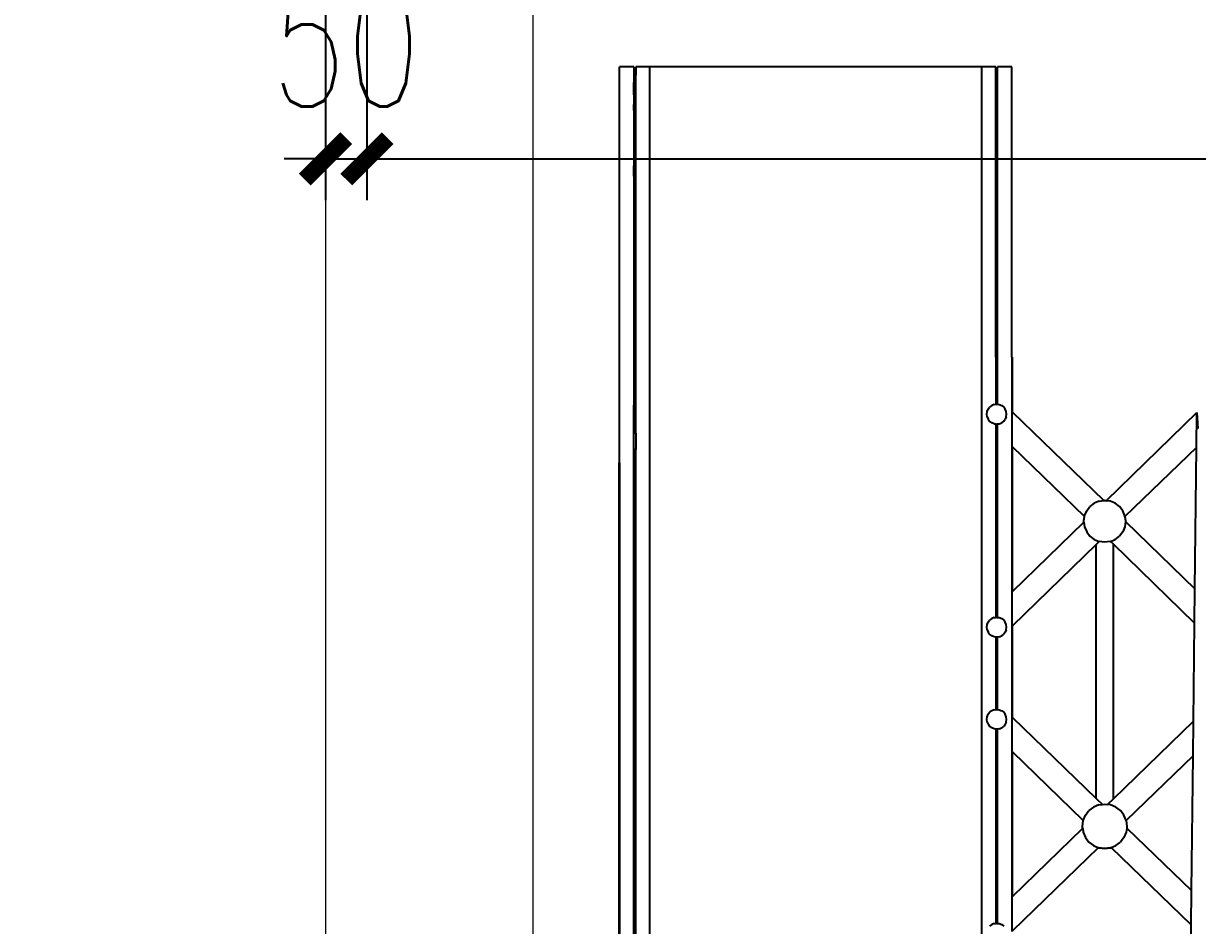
# Model space of a CAD drawing. Extents: x -2377130 to 293730, y -2 to 754590.
# Drawn here: x -2155637 to -2154221, y 517378 to 518467 of the extents above; entities that cross this region are included whole.
import ezdxf

# ---------------------------------------------------------------- set-up
doc = ezdxf.new("R2010")
doc.units = 0
doc.header["$LTSCALE"] = 1000
doc.header["$MEASUREMENT"] = 0
doc.layers.get('Defpoints').update_dxf_attribs({"color": 210})
doc.layers.add('A-AXIS-DP', color=126, linetype='Continuous')
doc.layers.add('A-WALL-HATCH', color=8, linetype='Continuous', lineweight=13)
doc.styles.add('_TCH_DIM_T3', font='SIMPLEX', dxfattribs={"width": 0.705882, "bigfont": 'GBCBIG'})
doc.dimstyles.new('_TCH_ARCH&&50', dxfattribs={"dimtxt": 148.75, "dimasz": 50, "dimexe": 50, "dimexo": 50, "dimgap": 63.125, "dimtad": 1, "dimdec": 0, "dimzin": 0, "dimdsep": 46, "dimtxsty": '_TCH_DIM_T3', "dimblk": 'ARCHTICK', "dimcen": 0.09, "dimclrt": 7, "dimazin": 2, "dimtfac": 1, "dimtdec": 0, "dimtix": 1, "dimtmove": 2, "dimatfit": 3, "dimfxl": 0, "dimtolj": 1, "dimtzin": 0, "dimarcsym": 0})

# ---------------------------------------------------------------- blocks, each defined once
blk = doc.blocks.new('A$C4A4B1E4B')
at = {"color": 250}
for p, q in [((-3715.1, 1493.3), (-3732.3, 1493.3)), ((-3732.3, 1015.1), (-3732.3, 1493.3)), ((-3715.1, 1493.3), (-3715.1, 1483.3)), ((-3695.7, 1493.3), (-3712.9, 1493.3)), ((-3712.9, 1493.3), (-3712.9, 1483.3)), ((-3295.7, 1493.3), (-3695.7, 1493.3)), ((-3695.7, 99.4), (-3695.7, 1493.3)), ((-3278.5, 1493.3), (-3295.7, 1493.3)), ((-3295.7, 1493.3), (-3295.7, 139.4)), ((-3278.5, 1142.6), (-3278.5, 1493.3)), ((-3259.1, 1493.3), (-3276.3, 1493.3)), ((-3276.3, 1142.6), (-3276.3, 1493.3)), ((-3259.1, 1142.6), (-3259.1, 1493.3)), ((-3712.9, 1483.3), (-3715.1, 1483.3)), ((-3715.1, 1483.3), (-3715.1, 1482.6)), ((-3712.9, 1482.6), (-3715.1, 1482.6)), ((-3715.1, 1482.6), (-3715.1, 1481.2)), ((-3712.9, 1481.2), (-3715.1, 1481.2)), ((-3715.1, 1481.2), (-3715.1, 1478.5)), ((-3712.9, 1478.5), (-3715.1, 1478.5)), ((-3715.1, 1478.5), (-3715.1, 1474.2)), ((-3712.9, 1474.2), (-3715.1, 1474.2)), ((-3715.1, 1467.9), (-3715.1, 1474.2)), ((-3712.9, 1482.6), (-3712.9, 1483.3)), ((-3712.9, 1481.2), (-3712.9, 1482.6)), ((-3712.9, 1478.5), (-3712.9, 1481.2)), ((-3712.9, 1474.2), (-3712.9, 1478.5)), ((-3712.9, 1467.9), (-3712.9, 1474.2)), ((-3712.9, 1467.9), (-3715.1, 1467.9)), ((-3715.1, 1459.3), (-3715.1, 1467.9)), ((-3712.9, 1459.3), (-3715.1, 1459.3)), ((-3715.1, 1459.3), (-3715.1, 1447.8)), ((-3712.9, 1459.3), (-3712.9, 1467.9)), ((-3712.9, 1447.8), (-3712.9, 1459.3)), ((-3712.9, 1447.8), (-3715.1, 1447.8)), ((-3715.1, 1440.5), (-3715.1, 1447.8)), ((-3712.9, 1440.5), (-3712.9, 1447.8)), ((-3712.9, 1440.5), (-3715.1, 1440.5)), ((-3715.1, 1440.5), (-3715.1, 1431.7)), ((-3712.9, 1431.7), (-3715.1, 1431.7)), ((-3715.1, 1431.7), (-3715.1, 1421.5)), ((-3712.9, 1431.7), (-3712.9, 1440.5)), ((-3712.9, 1421.5), (-3712.9, 1431.7)), ((-3712.9, 1421.5), (-3715.1, 1421.5)), ((-3715.1, 1421.5), (-3715.1, 1410.4)), ((-3712.9, 1410.4), (-3712.9, 1421.5)), ((-3712.9, 1410.4), (-3715.1, 1410.4)), ((-3715.1, 1410.4), (-3715.1, 1398.6)), ((-3712.9, 1398.6), (-3712.9, 1410.4)), ((-3712.9, 1398.6), (-3715.1, 1398.6)), ((-3715.1, 1398.6), (-3715.1, 1386.3)), ((-3712.9, 1386.3), (-3712.9, 1398.6)), ((-3712.9, 1386.3), (-3715.1, 1386.3)), ((-3715.1, 1386.3), (-3715.1, 1373.8)), ((-3712.9, 1373.8), (-3712.9, 1386.3)), ((-3712.9, 1373.8), (-3715.1, 1373.8)), ((-3715.1, 1361.1), (-3715.1, 1373.8)), ((-3712.9, 1361.1), (-3715.1, 1361.1)), ((-3715.1, 1361.1), (-3715.1, 1113.5)), ((-3712.9, 1361.1), (-3712.9, 1373.8)), ((-3712.9, 1113.5), (-3712.9, 1361.1)), ((-3278.5, 1142.6), (-3278.5, 1090.2)), ((-3277.9, 1142.6), (-3278.5, 1142.6)), ((-3277.9, 1090.3), (-3277.9, 1142.6)), ((-3276.7, 1090.2), (-3276.7, 1142.6)), ((-3276.7, 1142.6), (-3276.3, 1142.6)), ((-3276.3, 1090.2), (-3276.3, 1142.6)), ((-3259.1, 1142.6), (-3259.1, 1077.2)), ((-3258.3, 1142.6), (-3259.1, 1142.6)), ((-3258.3, 1076.4), (-3258.3, 1142.6)), ((-3712.9, 1113.5), (-3715.1, 1113.5)), ((-3715.1, 1113.5), (-3715.1, 1099.7)), ((-3712.9, 1099.7), (-3712.9, 1113.5)), ((-3712.9, 1099.7), (-3715.1, 1099.7)), ((-3715.1, 1099.7), (-3715.1, 1084.9)), ((-3712.9, 1084.9), (-3712.9, 1099.7)), ((-3712.9, 1084.9), (-3715.1, 1084.9)), ((-3715.1, 1068.7), (-3715.1, 1084.9)), ((-3712.9, 1068.7), (-3712.9, 1084.9)), ((-3289.4, 1074), (-3289, 1077.2)), ((-3289, 1077.2), (-3287.8, 1080.1)), ((-3287.8, 1080.1), (-3285.9, 1082.5)), ((-3283.4, 1084.4), (-3285.9, 1082.5)), ((-3280.6, 1085.6), (-3283.4, 1084.4)), ((-3280.6, 1085.6), (-3278.5, 1085.9)), ((-3278.5, 1090.2), (-3277.9, 1090.3)), ((-3278.5, 1090.2), (-3278.5, 1085.9)), ((-3278.5, 1085.9), (-3277.4, 1086)), ((-3277.9, 1090.3), (-3277.4, 1090.3)), ((-3277.4, 1090.3), (-3276.7, 1090.2)), ((-3277.4, 1086), (-3276.3, 1085.9)), ((-3276.7, 1090.2), (-3276.3, 1090.2)), ((-3276.3, 1085.9), (-3276.3, 1090.2)), ((-3276.3, 1085.9), (-3274.2, 1085.6)), ((-3274.2, 1085.6), (-3271.3, 1084.4)), ((-3271.3, 1084.4), (-3268.9, 1082.5)), ((-3267, 1080.1), (-3268.9, 1082.5)), ((-3265.8, 1077.2), (-3267, 1080.1)), ((-3265.4, 1074), (-3265.8, 1077.2)), ((-3259.1, 1077.2), (-3259.1, 1035.4)), ((-3258.3, 1076.4), (-3259.1, 1077.2)), ((-3712.9, 1068.7), (-3715.1, 1068.7)), ((-3715.1, 1050.9), (-3715.1, 1068.7)), ((-3712.9, 1050.9), (-3712.9, 1068.7)), ((-3289, 1070.8), (-3289.4, 1074)), ((-3289, 1070.8), (-3287.8, 1067.9)), ((-3287.8, 1067.9), (-3285.9, 1065.5)), ((-3283.4, 1063.6), (-3285.9, 1065.5)), ((-3280.6, 1062.4), (-3283.4, 1063.6)), ((-3280.6, 1062.4), (-3278.5, 1062.1)), ((-3276.3, 1062.1), (-3274.2, 1062.4)), ((-3274.2, 1062.4), (-3271.3, 1063.6)), ((-3271.3, 1063.6), (-3268.9, 1065.5)), ((-3268.9, 1065.5), (-3267, 1067.9)), ((-3265.8, 1070.8), (-3267, 1067.9)), ((-3265.8, 1070.8), (-3265.4, 1074)), ((-3258.3, 1076.4), (-3148.5, 970)), ((-3145, 969.9), (-3035.7, 1075.8)), ((-3036.2, 1033.9), (-3035.7, 1075.8)), ((-3035.7, 1075.8), (-3034.5, 1056.6)), ((-3712.9, 1050.9), (-3715.1, 1050.9)), ((-3715.1, 1031.1), (-3715.1, 1050.9)), ((-3712.9, 1050.9), (-3712.9, 1031.1)), ((-3278.5, 1062.1), (-3277.4, 1062)), ((-3278.5, 1062.1), (-3278.5, 1054.3)), ((-3277.9, 1053.7), (-3278.5, 1054.3)), ((-3278.5, 1054.3), (-3278.5, 840.5)), ((-3277.9, 841.1), (-3277.9, 1053.7)), ((-3276.7, 1052.5), (-3277.9, 1053.7)), ((-3277.4, 1062), (-3276.3, 1062.1)), ((-3276.7, 842.2), (-3276.7, 1052.5)), ((-3276.3, 1052.1), (-3276.7, 1052.5)), ((-3276.3, 1052.1), (-3276.3, 1062.1)), ((-3276.3, 842.6), (-3276.3, 1052.1)), ((-3259.1, 1035.4), (-3259.1, 859.3)), ((-3258.3, 1034.7), (-3259.1, 1035.4)), ((-3258.3, 860), (-3258.3, 1034.7)), ((-3171.5, 950.6), (-3258.3, 1034.7)), ((-3712.9, 1031.1), (-3715.1, 1031.1)), ((-3715.1, 68.8), (-3715.1, 1031.1)), ((-3712.9, 68.8), (-3712.9, 1031.1)), ((-3036.2, 1033.9), (-3122.6, 950.2)), ((-3038.2, 863.1), (-3036.2, 1033.9)), ((-3732.9, 98.4), (-3732.9, 1015.1)), ((-3732.9, 1015.1), (-3732.3, 1015.1)), ((-3732.3, 1015.1), (-3732.3, 233.6)), ((-3159.8, 966.3), (-3164.9, 962.3)), ((-3153.8, 968.8), (-3159.8, 966.3)), ((-3153.8, 968.8), (-3148, 969.6)), ((-3148.5, 970), (-3147.1, 970.2)), ((-3148.5, 970), (-3148, 969.6)), ((-3148, 969.6), (-3147.1, 969.7)), ((-3147.1, 970.2), (-3145, 969.9)), ((-3147.1, 969.7), (-3145.4, 969.5)), ((-3145.4, 969.5), (-3145, 969.9)), ((-3140.4, 968.8), (-3145.4, 969.5)), ((-3134.4, 966.3), (-3140.4, 968.8)), ((-3129.3, 962.3), (-3134.4, 966.3)), ((-3172.3, 945), (-3171.5, 950.6)), ((-3172.3, 944.8), (-3171.5, 950.6)), ((-3171.5, 950.6), (-3171.4, 951.2)), ((-3171.5, 950.6), (-3171.5, 950.6)), ((-3171.4, 951.2), (-3168.8, 957.2)), ((-3168.8, 957.2), (-3164.9, 962.3)), ((-3125.3, 957.2), (-3129.3, 962.3)), ((-3122.8, 951.2), (-3125.3, 957.2)), ((-3122.6, 950.1), (-3122.8, 951.2)), ((-3122.6, 950.2), (-3121.9, 945)), ((-3122.6, 950.2), (-3122.6, 950.1)), ((-3122.6, 950.1), (-3121.9, 944.7)), ((-3258.3, 860), (-3172.2, 943.5)), ((-3172.3, 944.8), (-3172.3, 945)), ((-3172.3, 944.5), (-3172.3, 944.8)), ((-3172.2, 943.5), (-3172.3, 944.5)), ((-3172.2, 943.5), (-3171.4, 937.8)), ((-3171.4, 937.8), (-3168.8, 931.8)), ((-3122.8, 937.8), (-3125.3, 931.8)), ((-3121.9, 944.3), (-3122.8, 937.8)), ((-3121.9, 945), (-3121.9, 944.7)), ((-3121.9, 944.7), (-3121.9, 944.5)), ((-3121.9, 944.5), (-3121.9, 944.3)), ((-3121.9, 944.3), (-3038.2, 863.1)), ((-3168.8, 931.8), (-3164.9, 926.7)), ((-3164.9, 926.7), (-3159.8, 922.7)), ((-3159.8, 922.7), (-3153.8, 920.2)), ((-3140.2, 920.3), (-3134.4, 922.7)), ((-3134.4, 922.7), (-3129.3, 926.7)), ((-3125.3, 931.8), (-3129.3, 926.7)), ((-3157.4, 916.4), (-3258.3, 818.6)), ((-3153.6, 920.2), (-3157.4, 916.4)), ((-3157.3, 610.1), (-3157.4, 916.4)), ((-3153.8, 920.2), (-3153.6, 920.2)), ((-3147.1, 919.3), (-3153.6, 920.2)), ((-3140.4, 920.2), (-3147.1, 919.3)), ((-3140.4, 920.2), (-3140.2, 920.3)), ((-3136.6, 916.8), (-3140.2, 920.3)), ((-3038.6, 821.8), (-3136.6, 916.8)), ((-3136.5, 609.6), (-3136.6, 916.8)), ((-3259.1, 859.3), (-3258.3, 860)), ((-3259.1, 859.3), (-3259.1, 817.9)), ((-3038.6, 821.8), (-3038.2, 863.1)), ((-3278.5, 840.5), (-3277.9, 841.1)), ((-3278.5, 840.5), (-3278.5, 828.6)), ((-3277.9, 841.1), (-3276.7, 842.2)), ((-3276.7, 842.2), (-3276.3, 842.6)), ((-3276.3, 828.6), (-3276.3, 842.6)), ((-3289, 819.9), (-3287.8, 822.8)), ((-3287.8, 822.8), (-3285.9, 825.3)), ((-3283.4, 827.1), (-3285.9, 825.3)), ((-3280.6, 828.3), (-3283.4, 827.1)), ((-3280.6, 828.3), (-3278.5, 828.6)), ((-3278.5, 828.6), (-3277.4, 828.8)), ((-3277.4, 828.8), (-3276.3, 828.6)), ((-3276.3, 828.6), (-3274.2, 828.3)), ((-3274.2, 828.3), (-3271.3, 827.1)), ((-3271.3, 827.1), (-3268.9, 825.3)), ((-3267, 822.8), (-3268.9, 825.3)), ((-3265.8, 819.9), (-3267, 822.8)), ((-3040, 703.2), (-3038.6, 821.8)), ((-3289.4, 816.8), (-3289, 819.9)), ((-3289, 813.6), (-3289.4, 816.8)), ((-3289, 813.6), (-3287.8, 810.7)), ((-3287.8, 810.7), (-3285.9, 808.3)), ((-3283.4, 806.4), (-3285.9, 808.3)), ((-3271.3, 806.4), (-3268.9, 808.3)), ((-3267, 810.7), (-3268.9, 808.3)), ((-3265.8, 813.6), (-3267, 810.7)), ((-3265.4, 816.8), (-3265.8, 819.9)), ((-3265.8, 813.6), (-3265.4, 816.8)), ((-3258.3, 818.6), (-3259.1, 817.9)), ((-3259.1, 817.9), (-3259.1, 708.7)), ((-3258.3, 707.9), (-3258.3, 818.6)), ((-3280.6, 805.2), (-3283.4, 806.4)), ((-3278.5, 804.9), (-3280.6, 805.2)), ((-3277.4, 804.7), (-3278.5, 804.9)), ((-3278.5, 804.9), (-3278.5, 800.5)), ((-3277.9, 800.8), (-3278.5, 800.5)), ((-3278.5, 800.5), (-3278.5, 721.7)), ((-3276.7, 801.6), (-3277.9, 800.8)), ((-3277.9, 721.8), (-3277.9, 800.8)), ((-3276.3, 804.9), (-3277.4, 804.7)), ((-3276.3, 801.8), (-3276.7, 801.6)), ((-3276.7, 721.7), (-3276.7, 801.6)), ((-3274.2, 805.2), (-3276.3, 804.9)), ((-3276.3, 801.8), (-3276.3, 804.9)), ((-3276.3, 721.7), (-3276.3, 801.8)), ((-3274.2, 805.2), (-3271.3, 806.4)), ((-3289.4, 705.5), (-3289, 708.7)), ((-3289, 708.7), (-3287.8, 711.6)), ((-3287.8, 711.6), (-3285.9, 714)), ((-3283.4, 715.9), (-3285.9, 714)), ((-3280.6, 717.1), (-3283.4, 715.9)), ((-3280.6, 717.1), (-3278.5, 717.4)), ((-3278.5, 721.7), (-3277.9, 721.8)), ((-3278.5, 721.7), (-3278.5, 717.4)), ((-3278.5, 717.4), (-3277.4, 717.5)), ((-3277.9, 721.8), (-3277.4, 721.8)), ((-3277.4, 721.8), (-3276.7, 721.7)), ((-3277.4, 717.5), (-3276.3, 717.4)), ((-3276.7, 721.7), (-3276.3, 721.7)), ((-3276.3, 717.4), (-3276.3, 721.7)), ((-3276.3, 717.4), (-3274.2, 717.1)), ((-3274.2, 717.1), (-3271.3, 715.9)), ((-3271.3, 715.9), (-3268.9, 714)), ((-3267, 711.6), (-3268.9, 714)), ((-3265.8, 708.7), (-3267, 711.6)), ((-3265.4, 705.5), (-3265.8, 708.7)), ((-3259.1, 708.7), (-3259.1, 667)), ((-3258.3, 707.9), (-3259.1, 708.7)), ((-3289, 702.3), (-3289.4, 705.5)), ((-3289, 702.3), (-3287.8, 699.5)), ((-3287.8, 699.5), (-3285.9, 697)), ((-3283.4, 695.1), (-3285.9, 697)), ((-3280.6, 693.9), (-3283.4, 695.1)), ((-3274.2, 693.9), (-3271.3, 695.1)), ((-3271.3, 695.1), (-3268.9, 697)), ((-3267, 699.5), (-3268.9, 697)), ((-3265.8, 702.3), (-3267, 699.5)), ((-3265.8, 702.3), (-3265.4, 705.5)), ((-3258.3, 707.9), (-3157.3, 610.1)), ((-3136.5, 609.6), (-3040, 703.2)), ((-3040.5, 661.3), (-3040, 703.2)), ((-3278.5, 693.6), (-3280.6, 693.9)), ((-3277.4, 693.5), (-3278.5, 693.6)), ((-3278.5, 693.6), (-3278.5, 685.8)), ((-3277.9, 685.2), (-3278.5, 685.8)), ((-3278.5, 685.8), (-3278.5, 508.4)), ((-3277.9, 472.6), (-3277.9, 685.2)), ((-3276.7, 684), (-3277.9, 685.2)), ((-3276.3, 693.6), (-3277.4, 693.5)), ((-3276.7, 473.7), (-3276.7, 684)), ((-3276.3, 683.6), (-3276.7, 684)), ((-3274.2, 693.9), (-3276.3, 693.6)), ((-3276.3, 683.6), (-3276.3, 693.6)), ((-3276.3, 474.1), (-3276.3, 683.6)), ((-3259.1, 667), (-3259.1, 490.8)), ((-3258.3, 666.2), (-3259.1, 667)), ((-3258.3, 491.6), (-3258.3, 666.2)), ((-3173, 583.5), (-3258.3, 666.2)), ((-3040.5, 661.3), (-3121.1, 583.2)), ((-3042.3, 498.7), (-3040.5, 661.3)), ((-3157.3, 610.1), (-3149.8, 602.8)), ((-3136.5, 609.6), (-3143.6, 602.7)), ((-3170.3, 589.9), (-3166.1, 595.3)), ((-3160.7, 599.5), (-3166.1, 595.3)), ((-3154.2, 602.2), (-3160.7, 599.5)), ((-3154.2, 602.2), (-3149.8, 602.8)), ((-3149.8, 602.8), (-3147.1, 603.2)), ((-3147.1, 603.2), (-3143.6, 602.7)), ((-3139.9, 602.2), (-3143.6, 602.7)), ((-3133.5, 599.5), (-3139.9, 602.2)), ((-3128.1, 595.3), (-3133.5, 599.5)), ((-3123.8, 589.9), (-3128.1, 595.3)), ((-3174, 576.3), (-3173, 583.4)), ((-3173, 583.5), (-3170.3, 589.9)), ((-3173, 583.4), (-3173, 583.5)), ((-3121.1, 583.4), (-3123.8, 589.9)), ((-3121.1, 583.2), (-3121.1, 583.4)), ((-3121.1, 583.2), (-3120.2, 576.3)), ((-3258.3, 491.6), (-3173.7, 573.6)), ((-3174, 576.1), (-3174, 576.3)), ((-3174, 576), (-3174, 576.1)), ((-3173.6, 573.6), (-3174, 576.1)), ((-3173.7, 573.6), (-3174, 576)), ((-3173.7, 573.6), (-3173.6, 573.6)), ((-3173.6, 573.6), (-3173, 569.2)), ((-3173, 569.2), (-3170.3, 562.7)), ((-3121.1, 569.2), (-3123.8, 562.7)), ((-3120.4, 574.3), (-3121.1, 569.2)), ((-3120.2, 576.1), (-3120.4, 574.3)), ((-3120.2, 576), (-3120.4, 574.3)), ((-3120.4, 574.3), (-3042.3, 498.7)), ((-3120.4, 574.3), (-3120.4, 574.3)), ((-3120.2, 576.3), (-3120.2, 576.1)), ((-3120.2, 576.1), (-3120.2, 576)), ((-3170.3, 562.7), (-3166.1, 557.3)), ((-3166.1, 557.3), (-3160.7, 553.1)), ((-3160.7, 553.1), (-3154.7, 550.6)), ((-3139.1, 550.7), (-3133.5, 553.1)), ((-3133.5, 553.1), (-3128.1, 557.3)), ((-3123.8, 562.7), (-3128.1, 557.3)), ((-3154.9, 550.4), (-3258.3, 450.2)), ((-3154.7, 550.6), (-3154.9, 550.4)), ((-3154.2, 550.1), (-3154.9, 550.4)), ((-3154.2, 550.4), (-3154.7, 550.6)), ((-3147.1, 549.4), (-3154.2, 550.4)), ((-3147.1, 549.1), (-3154.2, 550.1)), ((-3139.9, 550.4), (-3147.1, 549.4)), ((-3139.9, 550.1), (-3147.1, 549.1)), ((-3139.9, 550.4), (-3139.1, 550.7)), ((-3139.9, 550.1), (-3138.9, 550.5)), ((-3138.9, 550.5), (-3139.1, 550.7)), ((-3042.8, 457.4), (-3138.9, 550.5)), ((-3278.5, 508.4), (-3278.2, 508.4)), ((-3278.5, 508.4), (-3278.5, 472)), ((-3278.2, 508.4), (-3278.2, 472.3)), ((-3258.6, 508.4), (-3258.6, 491.2)), ((-3042.8, 457.4), (-3042.3, 498.7)), ((-3259.1, 490.8), (-3258.6, 491.2)), ((-3259.1, 490.8), (-3259.1, 449.4)), ((-3258.6, 491.2), (-3258.3, 491.6)), ((-3278.5, 472), (-3278.2, 472.3)), ((-3278.5, 472), (-3278.5, 459.2)), ((-3278.2, 472.3), (-3277.9, 472.6)), ((-3277.9, 472.6), (-3276.7, 473.7)), ((-3276.7, 473.7), (-3276.3, 474.1)), ((-3276.3, 459.2), (-3276.3, 474.1)), ((-3283.4, 457.7), (-3285.9, 455.9)), ((-3280.6, 459), (-3283.4, 457.7)), ((-3280.6, 459), (-3278.5, 459.2)), ((-3278.5, 459.2), (-3277.4, 459.4)), ((-3277.4, 459.4), (-3276.3, 459.2)), ((-3276.3, 459.2), (-3274.2, 459)), ((-3274.2, 459), (-3271.3, 457.7)), ((-3271.3, 457.7), (-3268.9, 455.9)), ((-3045.8, 65.3), (-3042.8, 457.4))]:
    blk.add_line(p, q, dxfattribs=at)
blk = doc.blocks.new('_ArchTick')
at = {"color": 0, "linetype": 'ByBlock', "const_width": 0.4}
blk.add_lwpolyline([(-0.5, -0.5), (0.5, 0.5)], dxfattribs=at)
blk = doc.blocks.new('*D2194')
at = {"layer": 'A-AXIS-DP', "color": 0, "lineweight": -2}
for p, q in [((-2155440, 518637.5), (-2155810, 518637.5)), ((-2155760, 516937.5), (-2155760, 518637.5)), ((-2155440, 516937.5), (-2155810, 516937.5))]:
    blk.add_line(p, q, dxfattribs=at)
at = {"layer": 'Defpoints', "color": 0}
for p in [(-2155760, 518637.5), (-2155390, 518637.5), (-2155390, 516937.5)]:
    blk.add_point(p, dxfattribs=at)
at = {"layer": 'A-AXIS-DP', "color": 0, "lineweight": -2, "xscale": 50, "yscale": 50, "zscale": 50}
for p, rotation in [((-2155760, 518637.5), 90), ((-2155760, 516937.5), 270)]:
    blk.add_blockref('_ArchTick', p, dxfattribs=dict(at, rotation=rotation))
at = {"layer": 'A-AXIS-DP', "color": 7, "insert": (-2155897.5, 517787.5), "char_height": 148.75, "attachment_point": 5, "rotation": 90, "style": '_TCH_DIM_T3'}
blk.add_mtext('\\A1;1700', dxfattribs=at)
blk = doc.blocks.new('*D2188')
at = {"layer": 'A-AXIS-DP', "color": 0, "lineweight": -2}
for p, q in [((-2155272.9, 518600), (-2155272.9, 518253.4)), ((-2155222.9, 518600), (-2155222.9, 518253.4)), ((-2155272.9, 518303.4), (-2155322.9, 518303.4)), ((-2155272.9, 518303.4), (-2155222.9, 518303.4)), ((-2155222.9, 518303.4), (-2155172.9, 518303.4))]:
    blk.add_line(p, q, dxfattribs=at)
at = {"layer": 'Defpoints', "color": 0}
for p in [(-2155272.9, 518650), (-2155222.9, 518650), (-2155222.9, 518303.4)]:
    blk.add_point(p, dxfattribs=at)
at = {"layer": 'A-AXIS-DP', "color": 0, "lineweight": -2, "xscale": 50, "yscale": 50, "zscale": 50}
blk.add_blockref('_ArchTick', (-2155272.9, 518303.4), dxfattribs=at)
at = {"layer": 'A-AXIS-DP', "color": 0, "lineweight": -2, "xscale": 50, "yscale": 50, "zscale": 50, "rotation": 180}
blk.add_blockref('_ArchTick', (-2155222.9, 518303.4), dxfattribs=at)
at = {"layer": 'A-AXIS-DP', "color": 7, "insert": (-2155247.9, 518440.9), "char_height": 148.75, "attachment_point": 5, "style": '_TCH_DIM_T3'}
blk.add_mtext('\\A1;50', dxfattribs=at)
blk = doc.blocks.new('*D2187')
at = {"layer": 'A-AXIS-DP', "color": 0, "lineweight": -2}
for p, q in [((-2155222.9, 518600), (-2155222.9, 518253.4)), ((-2151052.6, 518600), (-2151052.6, 518253.4)), ((-2155222.9, 518303.4), (-2151052.6, 518303.4))]:
    blk.add_line(p, q, dxfattribs=at)
at = {"layer": 'Defpoints', "color": 0}
for p in [(-2155222.9, 518650), (-2151052.6, 518650), (-2151052.6, 518303.4)]:
    blk.add_point(p, dxfattribs=at)
at = {"layer": 'A-AXIS-DP', "color": 0, "lineweight": -2, "xscale": 50, "yscale": 50, "zscale": 50, "rotation": 180}
blk.add_blockref('_ArchTick', (-2155222.9, 518303.4), dxfattribs=at)
at = {"layer": 'A-AXIS-DP', "color": 0, "lineweight": -2, "xscale": 50, "yscale": 50, "zscale": 50}
blk.add_blockref('_ArchTick', (-2151052.6, 518303.4), dxfattribs=at)
at = {"layer": 'A-AXIS-DP', "color": 7, "insert": (-2153137.7, 518440.9), "char_height": 148.75, "attachment_point": 5, "style": '_TCH_DIM_T3'}
blk.add_mtext('\\A1;4170', dxfattribs=at)

msp = doc.modelspace()

# ---------------------------------------------------------------- linework, layer by layer
at = {"layer": 'A-WALL-HATCH', "color": 8}
for p, q in [((-2155272.9, 518637.5), (-2155272.9, 516937.5)), ((-2155022.9, 518637.5), (-2155022.9, 516937.5))]:
    msp.add_line(p, q, dxfattribs=at)

# ---------------------------------------------------------------- block references
at = {"color": 8}
msp.add_blockref('A$C4A4B1E4B', (-2151185.7, 516921.2), dxfattribs=at)

# ---------------------------------------------------------------- dimensions: what is measured, and where the dimension line sits
at = {"layer": 'A-AXIS-DP', "color": 8}
for p1, p2, distance, picture, middle in [((-2155390, 516937.5), (-2155390, 518637.5), 370, '*D2194', (-2155897.5, 517787.5)), ((-2155272.9, 518650), (-2155222.9, 518650), -346.6, '*D2188', (-2155247.9, 518440.9)), ((-2155222.9, 518650), (-2151052.6, 518650), -346.6, '*D2187', (-2153137.7, 518440.9))]:
    dim = msp.add_aligned_dim(p1=p1, p2=p2, distance=distance, dimstyle='_TCH_ARCH&&50', dxfattribs=at)
    dim.commit()
    dim.dimension.update_dxf_attribs({"geometry": picture, "text_midpoint": middle})

doc.saveas('drawing.dxf')
